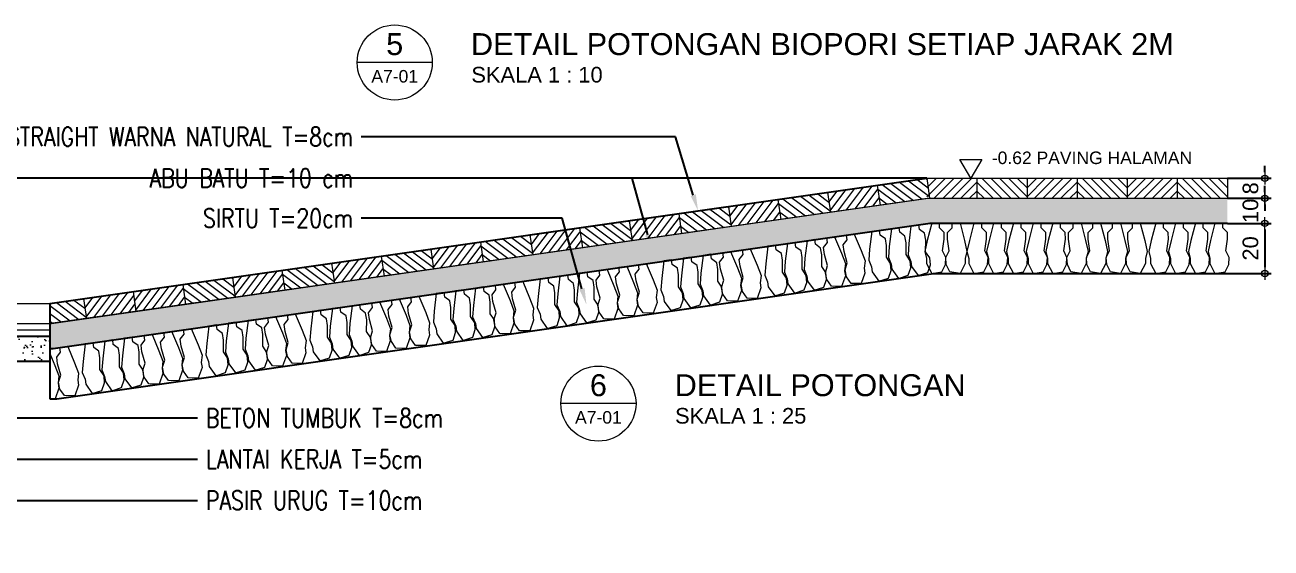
# Model space of a CAD drawing. Header units: millimetres. Extents: x -11 to 1625, y -267 to 195.
# Drawn here: x 879.38 to 899.27, y 140.95 to 149.3 of the extents above; entities that cross this region are included whole.
import ezdxf
from ezdxf import colors
from ezdxf.entities.mleader import LeaderData, LeaderLine
from ezdxf.enums import TextEntityAlignment as Align
from ezdxf.math import Vec2, Vec3

# ---------------------------------------------------------------- set-up
doc = ezdxf.new("R2010")
doc.units = ezdxf.units.MM
for name, color, linetype, lineweight in [('ars', 11, 'Continuous', 5), ('ARSIR WARNA', 43, 'Continuous', 0), ('dinding', 5, 'Continuous', 15), ('lan', 7, 'Continuous', 15), ('not', 7, 'Continuous', 20), ('TEXT KETERANGAN', 7, 'Continuous', 9), ('u', 6, 'Continuous', 20)]:
    doc.layers.add(name, color=color, linetype=linetype, lineweight=lineweight)
doc.styles.add('ATTR', font='romans.shx', dxfattribs={"width": 0.8, "height": 1.735066})
doc.styles.add('S', font='SIMPLEX', dxfattribs={"width": 1.1})
doc.styles.get("Standard").update_dxf_attribs({"font": 'ARIALUNI.TTF'})
doc.linetypes.add('BATTING', pattern='A,0.0001,-0.1,[134,ltypeshp.shx,S=0.1,R=0,X=-0.1,Y=0],-0.2,[134,ltypeshp.shx,S=0.1,R=180,X=0.1,Y=0],-0.1', length=0.4001)
doc.dimstyles.new('SK-25', dxfattribs={"dimtxt": 0.25, "dimasz": 0.1, "dimexe": 0.1, "dimexo": 0, "dimgap": 0.1, "dimtad": 1, "dimdec": 0, "dimlfac": 25, "dimzin": 12, "dimdsep": 46, "dimtxsty": 'Standard', "dimblk": 'BULAT', "dimcen": 0.1, "dimclrd": 256, "dimadec": 0, "dimazin": 3, "dimtfac": 1, "dimtdec": 0, "dimtofl": 0, "dimtmove": 0, "dimatfit": 3, "dimldrblk": 'BULAT', "dimfxl": 0, "dimtolj": 1, "dimtzin": 0, "dimarcsym": 0})

# ---------------------------------------------------------------- blocks, each defined once
blk = doc.blocks.new('Ndtpd')
blk.add_line((0.747, 0), (-0.747, 0))
blk.add_circle((0, 0), 0.747)
at = {"flags": 4}
for tag, height, p in [('NO', 0.5, (0, 0.148)), ('NOLBR', 0.3, (0, -0.398))]:
    blk.add_attdef(tag, text='', height=height, dxfattribs=at).set_placement(p, align=Align.CENTER)
for tag, p, height in [('NDTPD', (1.516, 0.148), 0.5), ('SKALA', (1.523, -0.398), 0.3)]:
    blk.add_attdef(tag, p, '', height=height, dxfattribs=at)
blk = doc.blocks.new('PEIL')
blk.add_lwpolyline([(-0.188, 0.325), (0.188, 0.325), (0, 0)], close=True)
at = {"style": 'S', "width": 1.1, "flags": 4}
blk.add_attdef('CAT', (0.265, 0.036), '', height=0.2, dxfattribs=at)
blk = doc.blocks.new('BULAT')
for p, q in [((-1, 0), (1, 0)), ((0, -1), (0, 1))]:
    blk.add_line(p, q)
blk.add_circle((0, 0), 0.5)
blk = doc.blocks.new('*D591')
at = {"layer": 'Defpoints', "color": 0}
for p in [(898.575, 146.134), (898.575, 145.334), (899.172, 145.334)]:
    blk.add_point(p, dxfattribs=at)
at = {"layer": 'u', "color": 0, "lineweight": -2}
for p, q in [((898.575, 146.134), (899.272, 146.134)), ((898.575, 145.334), (899.272, 145.334))]:
    blk.add_line(p, q, dxfattribs=at)
at = {"layer": 'u', "lineweight": -2}
blk.add_line((899.172, 146.034), (899.172, 145.434), dxfattribs=at)
at = {"layer": 'u', "lineweight": -2, "xscale": 0.1, "yscale": 0.1, "zscale": 0.1}
for p, rotation in [((899.172, 146.134), 90), ((899.172, 145.334), 270)]:
    blk.add_blockref('BULAT', p, dxfattribs=dict(at, rotation=rotation))
at = {"layer": 'u', "color": 0, "insert": (898.944, 145.734), "char_height": 0.25, "attachment_point": 5, "rotation": 90}
blk.add_mtext('\\A1;20', dxfattribs=at)
blk = doc.blocks.new('*D592')
at = {"layer": 'Defpoints', "color": 0}
for p in [(898.575, 146.534), (899.172, 146.534), (898.575, 146.134)]:
    blk.add_point(p, dxfattribs=at)
at = {"layer": 'u', "lineweight": -2}
for p, q in [((899.172, 146.634), (899.172, 146.734)), ((899.172, 146.034), (899.172, 145.934))]:
    blk.add_line(p, q, dxfattribs=at)
at = {"layer": 'u', "color": 0, "lineweight": -2}
for p, q in [((898.575, 146.534), (899.272, 146.534)), ((898.575, 146.134), (899.272, 146.134))]:
    blk.add_line(p, q, dxfattribs=at)
at = {"layer": 'u', "lineweight": -2, "xscale": 0.1, "yscale": 0.1, "zscale": 0.1}
for p, rotation in [((899.172, 146.534), 270), ((899.172, 146.134), 90)]:
    blk.add_blockref('BULAT', p, dxfattribs=dict(at, rotation=rotation))
at = {"layer": 'u', "color": 0, "insert": (898.944, 146.334), "char_height": 0.25, "attachment_point": 5, "rotation": 90}
blk.add_mtext('\\A1;10', dxfattribs=at)
blk = doc.blocks.new('*D593')
at = {"layer": 'Defpoints', "color": 0}
for p in [(898.575, 146.854), (898.575, 146.534), (899.172, 146.534)]:
    blk.add_point(p, dxfattribs=at)
at = {"layer": 'u', "lineweight": -2}
for p, q in [((899.172, 146.954), (899.172, 147.054)), ((899.172, 146.434), (899.172, 146.334))]:
    blk.add_line(p, q, dxfattribs=at)
at = {"layer": 'u', "color": 0, "lineweight": -2}
for p, q in [((898.575, 146.854), (899.272, 146.854)), ((898.575, 146.534), (899.272, 146.534))]:
    blk.add_line(p, q, dxfattribs=at)
at = {"layer": 'u', "lineweight": -2, "xscale": 0.1, "yscale": 0.1, "zscale": 0.1}
for p, rotation in [((899.172, 146.854), 270), ((899.172, 146.534), 90)]:
    blk.add_blockref('BULAT', p, dxfattribs=dict(at, rotation=rotation))
at = {"layer": 'u', "color": 0, "insert": (898.944, 146.694), "char_height": 0.25, "attachment_point": 5, "rotation": 90}
blk.add_mtext('\\A1;8', dxfattribs=at)
blk = doc.blocks.new('*D910')
at = {"layer": 'Defpoints', "color": 0}
for p in [(893.775, 146.854), (875.083, 144.854), (876.575, 144.854)]:
    blk.add_point(p, dxfattribs=at)
at = {"layer": 'u', "color": 0, "lineweight": -2}
for p, q in [((893.775, 146.854), (874.983, 146.854)), ((876.575, 144.854), (874.983, 144.854))]:
    blk.add_line(p, q, dxfattribs=at)
at = {"layer": 'u', "lineweight": -2}
blk.add_line((875.083, 146.754), (875.083, 144.954), dxfattribs=at)
at = {"layer": 'u', "lineweight": -2, "xscale": 0.1, "yscale": 0.1, "zscale": 0.1}
for p, rotation in [((875.083, 146.854), 90), ((875.083, 144.854), 270)]:
    blk.add_blockref('BULAT', p, dxfattribs=dict(at, rotation=rotation))
at = {"layer": 'u', "color": 0, "insert": (874.856, 145.854), "char_height": 0.25, "attachment_point": 5, "rotation": 90}
blk.add_mtext('\\A1;50', dxfattribs=at)

msp = doc.modelspace()

# ---------------------------------------------------------------- hatches: boundary and pattern name
at = {"layer": 'ars'}
h = msp.add_hatch(dxfattribs=at)
h.set_pattern_fill('_USER', color=256, scale=0.1, angle=53.13010235, style=0, pattern_type=0)
h.set_pattern_definition([(143.1301, (966.58988, 115.60615), (0.06, 0.08), [])])
h.paths.add_polyline_path([(892.9832503, 146.741356), (893.7752099, 146.8544931), (893.8204647, 146.5377093), (893.0285051, 146.4245722)])
h = msp.add_hatch(dxfattribs=at)
h.set_pattern_fill('_USER', color=256, scale=0.1, angle=45, style=0, pattern_type=0)
h.set_pattern_definition([(45, (826.11155, 105.62267), (-0.07071068, 0.07071068), [])])
h.paths.add_polyline_path([(894.5752099, 146.8544931), (893.7752099, 146.8544931), (893.7752099, 146.5344931), (894.5752099, 146.5344931)])
h = msp.add_hatch(dxfattribs=at)
h.set_pattern_fill('_USER', color=256, scale=0.1, angle=45, style=0, pattern_type=0)
h.set_pattern_definition([(135, (963.03887, 105.62267), (0.07071068, 0.07071068), [])])
h.paths.add_polyline_path([(894.5752099, 146.5344931), (894.5752099, 146.8544931), (895.37521, 146.8544931), (895.37521, 146.5344931)])
h = msp.add_hatch(dxfattribs=at)
h.set_pattern_fill('_USER', color=256, scale=0.1, angle=45, style=0, pattern_type=0)
h.set_pattern_definition([(45, (827.71155, 105.62267), (-0.07071068, 0.07071068), [])])
h.paths.add_polyline_path([(896.17521, 146.5344931), (896.17521, 146.8544931), (895.37521, 146.8544931), (895.37521, 146.5344931)])
h = msp.add_hatch(dxfattribs=at)
h.set_pattern_fill('_USER', color=256, scale=0.1, angle=45, style=0, pattern_type=0)
h.set_pattern_definition([(135, (964.63887, 105.62267), (0.07071068, 0.07071068), [])])
h.paths.add_polyline_path([(896.17521, 146.8544931), (896.97521, 146.8544931), (896.97521, 146.5344931), (896.17521, 146.5344931)])
h = msp.add_hatch(dxfattribs=at)
h.set_pattern_fill('_USER', color=256, scale=0.1, angle=45, style=0, pattern_type=0)
h.set_pattern_definition([(45, (829.31155, 105.62267), (-0.07071068, 0.07071068), [])])
h.paths.add_polyline_path([(897.77521, 146.8544931), (896.97521, 146.8544931), (896.97521, 146.5344931), (897.77521, 146.5344931)])
h = msp.add_hatch(dxfattribs=at)
h.set_pattern_fill('_USER', color=256, scale=0.1, angle=45, style=0, pattern_type=0)
h.set_pattern_definition([(135, (966.23887, 105.62267), (0.07071068, 0.07071068), [])])
h.paths.add_polyline_path([(897.77521, 146.5344931), (897.77521, 146.8544931), (898.57521, 146.8544931), (898.57521, 146.5344931)])
h = msp.add_hatch(dxfattribs=at)
h.set_pattern_fill('_USER', color=256, scale=0.1, angle=53.13010235, style=0, pattern_type=0)
h.set_pattern_definition([(53.1301, (831.03874, 96.24171), (-0.08, 0.06), [])])
h.paths.add_polyline_path([(893.0285051, 146.4245722), (892.9832503, 146.741356), (892.1912907, 146.6282189), (892.2365455, 146.3114351)])
h = msp.add_hatch(dxfattribs=at)
h.set_pattern_fill('AR-SAND', color=256, scale=0.004, style=0)
h.set_pattern_definition([(37.5, (-2354.71898, -341.69344), (-0.006400125, 0.195765295), [0, -0.154432, 0, -0.17272, 0, -0.1651]), (7.5, (-2354.71898, -341.69344), (0.179809313, 0.28673004), [0, -0.083312, 0, -0.139192, 0, -0.05334]), (327.5, (-2354.84394, -341.69344), (0.316396948, 0.000574874), [0, -0.0508, 0, -0.18288, 0, -0.23876]), (317.5, (-2354.84394, -341.69344), (0.30542258, 0.08917173), [0, -0.0254, 0, -0.119888, 0, -0.13716])])
h.paths.add_polyline_path([(893.8263787, 146.1344931), (898.57521, 146.1344931), (898.57521, 146.5344931), (893.7979517, 146.5344931), (887.4847878, 145.6326126), (879.8204647, 144.5377093), (879.7979516, 144.5344931), (879.7752099, 144.5344931), (879.7752099, 144.1344931), (879.8263787, 144.1344931)])
h = msp.add_hatch(dxfattribs=at)
h.set_pattern_fill('_USER', color=256, scale=0.1, angle=53.13010235, style=0, pattern_type=0)
h.set_pattern_definition([(53.1301, (829.45482, 96.01543), (-0.08, 0.06), [])])
h.paths.add_polyline_path([(891.3993311, 146.5150818), (890.6073715, 146.4019448), (890.6526263, 146.0851609), (891.4445859, 146.198298)])
h = msp.add_hatch(dxfattribs=at)
h.set_pattern_fill('_USER', color=256, scale=0.1, angle=53.13010235, style=0, pattern_type=0)
h.set_pattern_definition([(143.1301, (965.00596, 115.37988), (0.06, 0.08), [])])
h.paths.add_polyline_path([(891.4445859, 146.198298), (891.3993311, 146.5150818), (892.1912907, 146.6282189), (892.2365455, 146.3114351)])
h = msp.add_hatch(dxfattribs=at)
h.set_pattern_fill('_USER', color=256, scale=0.1, angle=53.13010235, style=0, pattern_type=0)
h.set_pattern_definition([(53.1301, (827.8709, 95.78916), (-0.08, 0.06), [])])
h.paths.add_polyline_path([(889.8606667, 145.9720238), (889.8154118, 146.2888077), (889.0234522, 146.1756706), (889.0687071, 145.8588867)])
h = msp.add_hatch(dxfattribs=at)
h.set_pattern_fill('_USER', color=256, scale=0.1, angle=53.13010235, style=0, pattern_type=0)
h.set_pattern_definition([(143.1301, (963.42204, 115.15361), (0.06, 0.08), [])])
h.paths.add_polyline_path([(889.8154118, 146.2888077), (890.6073715, 146.4019448), (890.6526263, 146.0851609), (889.8606667, 145.9720238)])
h = msp.add_hatch(dxfattribs=at)
h.set_pattern_fill('_USER', color=256, scale=0.1, angle=53.13010235, style=0, pattern_type=0)
h.set_pattern_definition([(53.1301, (826.28698, 95.56288), (-0.08, 0.06), [])])
h.paths.add_polyline_path([(888.2314926, 146.0625335), (887.439533, 145.9493964), (887.4847878, 145.6326126), (888.2767475, 145.7457497)])
h = msp.add_hatch(dxfattribs=at)
h.set_pattern_fill('_USER', color=256, scale=0.1, angle=53.13010235, style=0, pattern_type=0)
h.set_pattern_definition([(143.1301, (961.83812, 114.92733), (0.06, 0.08), [])])
h.paths.add_polyline_path([(888.2767475, 145.7457497), (888.2314926, 146.0625335), (889.0234522, 146.1756706), (889.0687071, 145.8588867)])
h = msp.add_hatch(dxfattribs=at)
h.set_pattern_fill('_USER', color=256, scale=0.1, angle=53.13010235, style=0, pattern_type=0)
h.set_pattern_definition([(143.1301, (960.2542, 114.70106), (0.06, 0.08), [])])
h.paths.add_polyline_path([(886.6475734, 145.8362593), (887.439533, 145.9493964), (887.4847878, 145.6326126), (886.6928282, 145.5194755)])
h = msp.add_hatch(dxfattribs=at)
h.set_pattern_fill('_USER', color=256, scale=0.1, angle=53.13010235, style=0, pattern_type=0)
h.set_pattern_definition([(143.1301, (958.67028, 114.47478), (0.06, 0.08), [])])
h.paths.add_polyline_path([(885.108909, 145.2932013), (885.0636542, 145.6099851), (885.8556138, 145.7231222), (885.9008686, 145.4063384)])
h = msp.add_hatch(dxfattribs=at)
h.set_pattern_fill('_USER', color=256, scale=0.1, angle=53.13010235, style=0, pattern_type=0)
h.set_pattern_definition([(53.1301, (824.70306, 95.33661), (-0.08, 0.06), [])])
h.paths.add_polyline_path([(886.6928282, 145.5194755), (886.6475734, 145.8362593), (885.8556138, 145.7231222), (885.9008686, 145.4063384)])
h = msp.add_hatch(dxfattribs=at)
h.set_pattern_fill('_USER', color=256, scale=0.1, angle=53.13010235, style=0, pattern_type=0)
h.set_pattern_definition([(143.1301, (957.08637, 114.24851), (0.06, 0.08), [])])
h.paths.add_polyline_path([(883.4797349, 145.383711), (884.2716946, 145.4968481), (884.3169494, 145.1800642), (883.5249898, 145.0669271)])
h = msp.add_hatch(dxfattribs=at)
h.set_pattern_fill('_USER', color=256, scale=0.1, angle=53.13010235, style=0, pattern_type=0)
h.set_pattern_definition([(53.1301, (823.11914, 95.11034), (-0.08, 0.06), [])])
h.paths.add_polyline_path([(885.0636542, 145.6099851), (884.2716946, 145.4968481), (884.3169494, 145.1800642), (885.108909, 145.2932013)])
h = msp.add_hatch(dxfattribs=at)
h.set_pattern_fill('_USER', color=256, scale=0.1, angle=53.13010235, style=0, pattern_type=0)
h.set_pattern_definition([(143.1301, (955.50245, 114.02224), (0.06, 0.08), [])])
h.paths.add_polyline_path([(881.9410705, 144.840653), (881.8958157, 145.1574368), (882.6877753, 145.2705739), (882.7330302, 144.95379)])
h = msp.add_hatch(dxfattribs=at)
h.set_pattern_fill('_USER', color=256, scale=0.1, angle=53.13010235, style=0, pattern_type=0)
h.set_pattern_definition([(53.1301, (821.53523, 94.88406), (-0.08, 0.06), [])])
h.paths.add_polyline_path([(883.5249898, 145.0669271), (883.4797349, 145.383711), (882.6877753, 145.2705739), (882.7330302, 144.95379)])
h = msp.add_hatch(dxfattribs=at)
h.set_pattern_fill('_USER', color=256, scale=0.1, angle=53.13010235, style=0, pattern_type=0)
h.set_pattern_definition([(53.1301, (819.15935, 94.54465), (-0.08, 0.06), [])])
h.paths.add_polyline_path([(881.1491109, 144.7275159), (881.1038561, 145.0442997), (880.3118965, 144.9311626), (880.3571513, 144.6143788)])
h = msp.add_hatch(dxfattribs=at)
h.set_pattern_fill('_USER', color=256, scale=0.1, angle=53.13010235, style=0, pattern_type=0)
h.set_pattern_definition([(53.1301, (819.95131, 94.65779), (-0.08, 0.06), [])])
h.paths.add_polyline_path([(881.8958157, 145.1574368), (881.1038561, 145.0442997), (881.1491109, 144.7275159), (881.9410705, 144.840653)])
h = msp.add_hatch(dxfattribs=at)
h.set_pattern_fill('_USER', color=256, scale=0.1, angle=53.13010235, style=0, pattern_type=0)
h.set_pattern_definition([(143.1301, (953.12657, 113.68282), (0.06, 0.08), [])])
h.paths.add_polyline_path([(879.7752099, 144.8544931), (879.7752099, 144.5377093), (880.3571513, 144.6143788), (880.3118965, 144.9311626)])
h = msp.add_hatch(dxfattribs=at)
h.set_pattern_fill('AR-SAND', color=256, scale=0.004, style=0)
h.set_pattern_definition([(37.5, (877.77521, 143.9345), (-0.0064, 0.195765), [0, -0.154432, 0, -0.17272, 0, -0.1651]), (7.5, (877.7752, 143.9345), (0.17981, 0.28673), [0, -0.083312, 0, -0.139192, 0, -0.05334]), (327.5, (877.65024, 143.9345), (0.316397, 0.000575), [0, -0.0508, 0, -0.18288, 0, -0.23876]), (317.5, (877.65024, 143.9345), (0.305423, 0.089172), [0, -0.0254, 0, -0.119888, 0, -0.13716])])
h.paths.add_polyline_path([(879.7752099, 143.9344931), (879.7752099, 144.3344931), (876.5752099, 144.3344931), (876.5752099, 143.9344931)])

# ---------------------------------------------------------------- linework, layer by layer
for points in [[(879.7752099, 144.8544931), (893.7752099, 146.8544931)], [(879.7752099, 144.1344931), (879.8263787, 144.1344931), (893.8263787, 146.1344931), (898.57521, 146.1344931)], [(879.7752099, 143.3344932), (879.883233, 143.3344932), (893.883233, 145.3344932), (898.57521, 145.3344932)], [(879.7752099, 144.8544931), (879.7752099, 143.3344932)], [(876.5752099, 144.3344931), (879.7752099, 144.3344931)], [(876.5752099, 143.9344931), (879.7752099, 143.9344931)]]:
    msp.add_lwpolyline(points)
at = {"layer": 'ars', "linetype": 'BATTING', "ltscale": 0.225}
msp.add_lwpolyline([(876.5752099, 144.4344931), (879.7752099, 144.4344931)], dxfattribs=at)
at = {"layer": 'ARSIR WARNA'}
for points in [[(893.2094997, 146.0470398), (893.1761964, 145.766091), (893.1622597, 145.5882882), (893.205905, 145.4818551), (893.2172225, 145.4017718), (893.321445, 145.2549108), (893.4767212, 145.3045193), (893.5183892, 145.4263713), (893.5093868, 145.5377002), (893.4433447, 145.6359272), (893.4438131, 145.8236529), (893.4270297, 145.9305211), (893.3444329, 145.9911159), (893.3340422, 146.0646404), (893.2094997, 146.0470396)], [(893.5228823, 146.0913277), (893.489579, 145.8103789), (893.4756423, 145.6325761), (893.5192876, 145.526143), (893.5306051, 145.4460597), (893.6348276, 145.2991987), (893.7901038, 145.3488072), (893.8317718, 145.4706592), (893.8227694, 145.5819881), (893.7567273, 145.6802151), (893.7571957, 145.8679408), (893.7404123, 145.974809), (893.6578155, 146.0354038), (893.6474248, 146.1089283), (893.5228823, 146.0913275)], [(893.8541107, 146.1344931), (893.7818215, 145.8609688), (893.7431417, 145.6868655), (893.7714642, 145.5753722), (893.7714642, 145.4944932), (893.8541107, 145.3344931), (894.014801, 145.3618855), (894.07311, 145.4767079), (894.0797746, 145.5882012), (894.0281274, 145.6947031), (894.0548599, 145.8805162), (894.0531959, 145.9886816), (893.9798908, 146.0602381), (893.9798908, 146.1344931), (893.8541107, 146.134493)], [(894.3054384, 146.1344931), (894.3777276, 145.8609688), (894.4164075, 145.6868655), (894.388085, 145.5753722), (894.388085, 145.4944932), (894.3054385, 145.3344931), (894.1447482, 145.3618855), (894.0864392, 145.4767079), (894.0797746, 145.5882012), (894.1314218, 145.6947031), (894.1046892, 145.8805162), (894.1063533, 145.9886816), (894.1796583, 146.0602381), (894.1796583, 146.1344931), (894.3054385, 146.134493)], [(894.5273765, 146.1344931), (894.4550873, 145.8609688), (894.4164075, 145.6868655), (894.4447299, 145.5753722), (894.4447299, 145.4944932), (894.5273765, 145.3344931), (894.6880668, 145.3618855), (894.7463757, 145.4767079), (894.7530403, 145.5882012), (894.7013931, 145.6947031), (894.7281257, 145.8805162), (894.7264617, 145.9886816), (894.6531566, 146.0602381), (894.6531566, 146.1344931), (894.5273765, 146.134493)], [(894.8416734, 146.1344931), (894.7693842, 145.8609688), (894.7307043, 145.6868655), (894.7590268, 145.5753722), (894.7590268, 145.4944932), (894.8416733, 145.3344931), (895.0023636, 145.3618855), (895.0606726, 145.4767079), (895.0673372, 145.5882012), (895.01569, 145.6947031), (895.0424226, 145.8805162), (895.0407585, 145.9886816), (894.9674535, 146.0602381), (894.9674535, 146.1344931), (894.8416733, 146.134493)], [(895.1581699, 146.1344931), (895.0858807, 145.8609688), (895.0472009, 145.6868655), (895.0755234, 145.5753722), (895.0755234, 145.4944932), (895.1581699, 145.3344931), (895.3188602, 145.3618855), (895.3771692, 145.4767079), (895.3838338, 145.5882012), (895.3321866, 145.6947031), (895.3589191, 145.8805162), (895.3572551, 145.9886816), (895.28395, 146.0602381), (895.28395, 146.1344931), (895.1581699, 146.134493)], [(895.4746665, 146.1344931), (895.4023773, 145.8609688), (895.3636975, 145.6868655), (895.39202, 145.5753722), (895.39202, 145.4944932), (895.4746665, 145.3344931), (895.6353568, 145.3618855), (895.6936657, 145.4767079), (895.7003304, 145.5882012), (895.6486831, 145.6947031), (895.6754157, 145.8805162), (895.6737517, 145.9886816), (895.6004466, 146.0602381), (895.6004466, 146.1344931), (895.4746665, 146.134493)], [(895.7867466, 146.1344931), (895.7144574, 145.8609688), (895.6757776, 145.6868655), (895.7041, 145.5753722), (895.7041, 145.4944932), (895.7867466, 145.3344931), (895.9474368, 145.3618855), (896.0057458, 145.4767079), (896.0124104, 145.5882012), (895.9607632, 145.6947031), (895.9874958, 145.8805162), (895.9858318, 145.9886816), (895.9125267, 146.0602381), (895.9125267, 146.1344931), (895.7867466, 146.134493)], [(896.2380743, 146.1344931), (896.3103635, 145.8609688), (896.3490433, 145.6868655), (896.3207208, 145.5753722), (896.3207208, 145.4944932), (896.2380743, 145.3344931), (896.077384, 145.3618855), (896.0190751, 145.4767079), (896.0124104, 145.5882012), (896.0640576, 145.6947031), (896.0373251, 145.8805162), (896.0389891, 145.9886816), (896.1122942, 146.0602381), (896.1122942, 146.1344931), (896.2380743, 146.134493)], [(896.5501544, 146.1344931), (896.6224436, 145.8609688), (896.6611234, 145.6868655), (896.6328009, 145.5753722), (896.6328009, 145.4944932), (896.5501544, 145.3344931), (896.3894641, 145.3618855), (896.3311551, 145.4767079), (896.3244905, 145.5882012), (896.3761377, 145.6947031), (896.3494052, 145.8805162), (896.3510692, 145.9886816), (896.4243743, 146.0602381), (896.4243743, 146.1344931), (896.5501544, 146.134493)], [(896.8666509, 146.1344931), (896.9389401, 145.8609688), (896.97762, 145.6868655), (896.9492975, 145.5753722), (896.9492975, 145.4944932), (896.866651, 145.3344931), (896.7059607, 145.3618855), (896.6476517, 145.4767079), (896.6409871, 145.5882012), (896.6926343, 145.6947031), (896.6659018, 145.8805162), (896.6675658, 145.9886816), (896.7408708, 146.0602381), (896.7408708, 146.1344931), (896.866651, 146.134493)], [(897.1831475, 146.1344931), (897.2554367, 145.8609688), (897.2941165, 145.6868655), (897.2657941, 145.5753722), (897.2657941, 145.4944932), (897.1831475, 145.3344931), (897.0224572, 145.3618855), (896.9641483, 145.4767079), (896.9574837, 145.5882012), (897.0091309, 145.6947031), (896.9823983, 145.8805162), (896.9840623, 145.9886816), (897.0573674, 146.0602381), (897.0573674, 146.1344931), (897.1831475, 146.134493)], [(897.4310516, 146.1344931), (897.3587624, 145.8609688), (897.3200826, 145.6868655), (897.3484051, 145.5753722), (897.3484051, 145.4944932), (897.4310516, 145.3344931), (897.5917419, 145.3618855), (897.6500509, 145.4767079), (897.6567155, 145.5882012), (897.6050683, 145.6947031), (897.6318008, 145.8805162), (897.6301368, 145.9886816), (897.5568317, 146.0602381), (897.5568317, 146.1344931), (897.4310516, 146.134493)], [(897.7475482, 146.1344931), (897.675259, 145.8609688), (897.6365792, 145.6868655), (897.6649017, 145.5753722), (897.6649017, 145.4944932), (897.7475482, 145.3344931), (897.9082385, 145.3618855), (897.9665474, 145.4767079), (897.9732121, 145.5882012), (897.9215648, 145.6947031), (897.9482974, 145.8805162), (897.9466334, 145.9886816), (897.8733283, 146.0602381), (897.8733283, 146.1344931), (897.7475482, 146.134493)], [(898.0640448, 146.1344931), (897.9917556, 145.8609688), (897.9530757, 145.6868655), (897.9813982, 145.5753722), (897.9813982, 145.4944932), (898.0640447, 145.3344931), (898.224735, 145.3618855), (898.283044, 145.4767079), (898.2897086, 145.5882012), (898.2380614, 145.6947031), (898.264794, 145.8805162), (898.2631299, 145.9886816), (898.1898249, 146.0602381), (898.1898249, 146.1344931), (898.0640447, 146.134493)], [(898.3761249, 146.1344931), (898.3038357, 145.8609688), (898.2651558, 145.6868655), (898.2934783, 145.5753722), (898.2934783, 145.4944932), (898.3761248, 145.3344931), (898.5368151, 145.3618855), (898.5951241, 145.4767079), (898.6017887, 145.5882012), (898.5501415, 145.6947031), (898.576874, 145.8805162), (898.57521, 145.9886816), (898.501905, 146.0602381), (898.501905, 146.1344931), (898.3761248, 146.134493)], [(891.8629337, 145.8567402), (891.8296305, 145.5757915), (891.8156938, 145.3979887), (891.859339, 145.2915556), (891.8706566, 145.2114723), (891.974879, 145.0646113), (892.1301552, 145.1142198), (892.1718232, 145.2360718), (892.1628208, 145.3474007), (892.0967788, 145.4456277), (892.0972472, 145.6333533), (892.0804638, 145.7402216), (891.9978669, 145.8008164), (891.9874763, 145.8743409), (891.8629337, 145.8567401)], [(892.3032218, 145.9189627), (892.4130745, 145.6582451), (892.4757363, 145.4912673), (892.463294, 145.3769077), (892.4746115, 145.2968245), (892.4151672, 145.1268337), (892.2522248, 145.1314709), (892.1784223, 145.2370044), (892.1562218, 145.3464681), (892.1924579, 145.4591493), (892.1399872, 145.6393935), (892.1264991, 145.7467274), (892.1890699, 145.8278376), (892.1786793, 145.9013621), (892.3032219, 145.9189626)], [(892.6166044, 145.9632506), (892.7264571, 145.7025329), (892.7891189, 145.5355552), (892.7766766, 145.4211956), (892.7879941, 145.3411124), (892.7285498, 145.1711216), (892.5656075, 145.1757588), (892.4918049, 145.2812923), (892.4696044, 145.390756), (892.5058405, 145.5034372), (892.4533698, 145.6836813), (892.4398817, 145.7910153), (892.5024525, 145.8721255), (892.4920619, 145.9456499), (892.6166045, 145.9632504)], [(892.8961171, 146.0027519), (892.8628138, 145.7218032), (892.8488771, 145.5440003), (892.8925224, 145.4375672), (892.9038399, 145.3574839), (893.0080624, 145.2106229), (893.1633386, 145.2602315), (893.2050066, 145.3820834), (893.1960042, 145.4934124), (893.1299621, 145.5916393), (893.1304305, 145.779365), (893.1136471, 145.8862333), (893.0310503, 145.946828), (893.0206596, 146.0203525), (892.896117, 146.0027517)], [(890.6432733, 145.6843753), (890.7531259, 145.4236576), (890.8157878, 145.2566799), (890.8033454, 145.1423203), (890.8146629, 145.0622371), (890.7552186, 144.8922463), (890.5922763, 144.8968835), (890.5184737, 145.002417), (890.4962732, 145.1118807), (890.5325093, 145.2245619), (890.4800386, 145.404806), (890.4665505, 145.51214), (890.5291213, 145.5932502), (890.5187307, 145.6667746), (890.6432733, 145.6843751)], [(890.9566559, 145.7286632), (891.0665086, 145.4679455), (891.1291704, 145.3009678), (891.116728, 145.1866082), (891.1280455, 145.1065249), (891.0686012, 144.9365342), (890.9056589, 144.9411714), (890.8318563, 145.0467048), (890.8096558, 145.1561686), (890.8458919, 145.2688497), (890.7934213, 145.4490939), (890.7799331, 145.5564279), (890.842504, 145.6375381), (890.8321133, 145.7110625), (890.9566559, 145.728663)], [(891.2361685, 145.7681645), (891.2028653, 145.4872157), (891.1889285, 145.3094129), (891.2325738, 145.2029798), (891.2438913, 145.1228965), (891.3481138, 144.9760355), (891.50339, 145.025644), (891.545058, 145.147496), (891.5360556, 145.2588249), (891.4700136, 145.3570519), (891.470482, 145.5447776), (891.4536986, 145.6516458), (891.3711017, 145.7122406), (891.3607111, 145.7857651), (891.2361685, 145.7681643)], [(891.5495511, 145.8124523), (891.5162479, 145.5315036), (891.5023112, 145.3537008), (891.5459564, 145.2472677), (891.557274, 145.1671844), (891.6614964, 145.0203234), (891.8167726, 145.0699319), (891.8584406, 145.1917839), (891.8494382, 145.3031128), (891.7833962, 145.4013398), (891.7838646, 145.5890655), (891.7670812, 145.6959337), (891.6844843, 145.7565285), (891.6740937, 145.830053), (891.5495511, 145.8124522)], [(888.9833247, 145.4497878), (889.0931774, 145.1890702), (889.1558392, 145.0220925), (889.1433968, 144.9077329), (889.1547144, 144.8276496), (889.0952701, 144.6576589), (888.9323277, 144.6622961), (888.8585252, 144.7678295), (888.8363247, 144.8772933), (888.8725607, 144.9899744), (888.8200901, 145.1702186), (888.806602, 145.2775526), (888.8691728, 145.3586628), (888.8587822, 145.4321872), (888.9833248, 145.4497877)], [(889.2967073, 145.4940757), (889.40656, 145.2333581), (889.4692218, 145.0663804), (889.4567795, 144.9520208), (889.468097, 144.8719375), (889.4086527, 144.7019468), (889.2457103, 144.706584), (889.1719078, 144.8121174), (889.1497073, 144.9215812), (889.1859434, 145.0342623), (889.1334727, 145.2145065), (889.1199846, 145.3218405), (889.1825554, 145.4029507), (889.1721648, 145.4764751), (889.2967074, 145.4940756)], [(889.57622, 145.533577), (889.5429167, 145.2526283), (889.52898, 145.0748255), (889.5726253, 144.9683924), (889.5839428, 144.8883091), (889.6881652, 144.7414481), (889.8434415, 144.7910566), (889.8851095, 144.9129086), (889.8761071, 145.0242375), (889.810065, 145.1224645), (889.8105334, 145.3101902), (889.79375, 145.4170584), (889.7111531, 145.4776532), (889.7007625, 145.5511777), (889.5762199, 145.5335769)], [(889.8896026, 145.5778649), (889.8562993, 145.2969162), (889.8423626, 145.1191134), (889.8860079, 145.0126803), (889.8973254, 144.932597), (890.0015479, 144.785736), (890.1568241, 144.8353445), (890.1984921, 144.9571965), (890.1894897, 145.0685254), (890.1234476, 145.1667524), (890.123916, 145.354478), (890.1071326, 145.4613463), (890.0245358, 145.5219411), (890.0141451, 145.5954656), (889.8896025, 145.5778648)], [(890.2029852, 145.6221528), (890.1696819, 145.3412041), (890.1557452, 145.1634013), (890.1993905, 145.0569681), (890.210708, 144.9768849), (890.3149305, 144.8300239), (890.4702067, 144.8796324), (890.5118747, 145.0014844), (890.5028723, 145.1128133), (890.4368302, 145.2110403), (890.4372986, 145.3987659), (890.4205152, 145.5056342), (890.3379184, 145.566229), (890.3275277, 145.6397534), (890.2029852, 145.6221527)], [(887.6039071, 145.2474964), (887.5706038, 144.9665477), (887.5566671, 144.7887449), (887.6003124, 144.6823118), (887.6116299, 144.6022285), (887.7158524, 144.4553675), (887.8711286, 144.504976), (887.9127966, 144.626828), (887.9037942, 144.7381569), (887.8377521, 144.8363839), (887.8382205, 145.0241095), (887.8214371, 145.1309778), (887.7388403, 145.1915726), (887.7284496, 145.2650971), (887.603907, 145.2474963)], [(887.9172897, 145.2917843), (887.8839864, 145.0108356), (887.8700497, 144.8330328), (887.913695, 144.7265996), (887.9250125, 144.6465164), (888.029235, 144.4996554), (888.1845112, 144.5492639), (888.2261792, 144.6711159), (888.2171768, 144.7824448), (888.1511347, 144.8806718), (888.1516031, 145.0683974), (888.1348197, 145.1752657), (888.0522229, 145.2358605), (888.0418322, 145.3093849), (887.9172897, 145.2917842)], [(888.2306723, 145.3360722), (888.197369, 145.0551235), (888.1834323, 144.8773207), (888.2270776, 144.7708875), (888.2383951, 144.6908043), (888.3426176, 144.5439433), (888.4978938, 144.5935518), (888.5395618, 144.7154038), (888.5305594, 144.8267327), (888.4645173, 144.9249597), (888.4649857, 145.1126853), (888.4482023, 145.2195536), (888.3656055, 145.2801484), (888.3552148, 145.3536728), (888.2306723, 145.3360721)], [(888.6709604, 145.3982947), (888.780813, 145.137577), (888.8434749, 144.9705993), (888.8310325, 144.8562397), (888.84235, 144.7761564), (888.7829057, 144.6061657), (888.6199634, 144.6108029), (888.5461608, 144.7163363), (888.5239603, 144.8258001), (888.5601964, 144.9384812), (888.5077257, 145.1187254), (888.4942376, 145.2260594), (888.5568084, 145.3071696), (888.5464178, 145.380694), (888.6709604, 145.3982945)], [(886.2573411, 145.0571969), (886.2240379, 144.7762482), (886.2101012, 144.5984454), (886.2537464, 144.4920122), (886.2650639, 144.411929), (886.3692864, 144.265068), (886.5245626, 144.3146765), (886.5662306, 144.4365285), (886.5572282, 144.5478574), (886.4911862, 144.6460844), (886.4916546, 144.83381), (886.4748712, 144.9406783), (886.3922743, 145.0012731), (886.3818837, 145.0747975), (886.2573411, 145.0571968)], [(886.5707237, 145.1014848), (886.5374205, 144.8205361), (886.5234838, 144.6427333), (886.567129, 144.5363001), (886.5784466, 144.4562168), (886.682669, 144.3093558), (886.8379452, 144.3589644), (886.8796132, 144.4808163), (886.8706108, 144.5921453), (886.8045688, 144.6903723), (886.8050372, 144.8780979), (886.7882538, 144.9849662), (886.7056569, 145.045561), (886.6952663, 145.1190854), (886.5707237, 145.1014847)], [(887.0110118, 145.1637072), (887.1208645, 144.9029896), (887.1835263, 144.7360119), (887.171084, 144.6216523), (887.1824015, 144.541569), (887.1229572, 144.3715783), (886.9600148, 144.3762155), (886.8862123, 144.4817489), (886.8640118, 144.5912127), (886.9002479, 144.7038938), (886.8477772, 144.884138), (886.8342891, 144.991472), (886.8968599, 145.0725822), (886.8864693, 145.1461066), (887.0110119, 145.1637071)], [(887.3243944, 145.2079951), (887.4342471, 144.9472775), (887.4969089, 144.7802997), (887.4844666, 144.6659402), (887.4957841, 144.5858569), (887.4363398, 144.4158662), (887.2733975, 144.4205034), (887.1995949, 144.5260368), (887.1773944, 144.6355006), (887.2136305, 144.7481817), (887.1611598, 144.9284259), (887.1476717, 145.0357599), (887.2102425, 145.11687), (887.1998519, 145.1903945), (887.3243945, 145.207995)], [(885.0384532, 144.8793651), (885.1483059, 144.6186474), (885.2109678, 144.4516697), (885.1985254, 144.3373101), (885.2098429, 144.2572269), (885.1503986, 144.0872361), (884.9874563, 144.0918733), (884.9136537, 144.1974068), (884.8914532, 144.3068705), (884.9276893, 144.4195517), (884.8752186, 144.5997958), (884.8617305, 144.7071298), (884.9243013, 144.78824), (884.9139107, 144.8617644), (885.0384533, 144.8793649)], [(885.3510633, 144.9291198), (885.4609159, 144.6684022), (885.5235778, 144.5014244), (885.5111354, 144.3870649), (885.5224529, 144.3069816), (885.4630086, 144.1369909), (885.3000663, 144.1416281), (885.2262637, 144.2471615), (885.2040632, 144.3566253), (885.2402993, 144.4693064), (885.1878286, 144.6495506), (885.1743405, 144.7568846), (885.2369113, 144.8379947), (885.2265207, 144.9115192), (885.3510633, 144.9291197)], [(885.6644459, 144.9734077), (885.7742985, 144.7126901), (885.8369604, 144.5457123), (885.824518, 144.4313528), (885.8358355, 144.3512695), (885.7763912, 144.1812788), (885.6134489, 144.185916), (885.5396463, 144.2914494), (885.5174458, 144.4009132), (885.5536819, 144.5135943), (885.5012112, 144.6938385), (885.4877231, 144.8011725), (885.5502939, 144.8822826), (885.5399033, 144.9558071), (885.6644459, 144.9734076)], [(885.9439585, 145.012909), (885.9106553, 144.7319603), (885.8967185, 144.5541575), (885.9403638, 144.4477243), (885.9516813, 144.3676411), (886.0559038, 144.2207801), (886.21118, 144.2703886), (886.252848, 144.3922406), (886.2438456, 144.5035695), (886.1778036, 144.6017965), (886.178272, 144.7895221), (886.1614886, 144.8963904), (886.0788917, 144.9569852), (886.0685011, 145.0305096), (885.9439585, 145.0129089)], [(883.6918873, 144.6890655), (883.80174, 144.4283479), (883.8644018, 144.2613702), (883.8519594, 144.1470106), (883.863277, 144.0669273), (883.8038327, 143.8969366), (883.6408903, 143.9015738), (883.5670877, 144.0071072), (883.5448873, 144.116571), (883.5811233, 144.2292521), (883.5286527, 144.4094963), (883.5151646, 144.5168303), (883.5777354, 144.5979405), (883.5673447, 144.6714649), (883.6918874, 144.6890654)], [(883.9713999, 144.7285668), (883.9380967, 144.4476181), (883.92416, 144.2698153), (883.9678052, 144.1633822), (883.9791228, 144.0832989), (884.0833452, 143.9364379), (884.2386214, 143.9860464), (884.2802894, 144.1078984), (884.271287, 144.2192273), (884.205245, 144.3174543), (884.2057134, 144.50518), (884.18893, 144.6120482), (884.1063331, 144.672643), (884.0959425, 144.7461675), (883.9713999, 144.7285667)], [(884.2847825, 144.7728547), (884.2514793, 144.491906), (884.2375426, 144.3141032), (884.2811878, 144.2076701), (884.2925054, 144.1275868), (884.3967278, 143.9807258), (884.5520041, 144.0303343), (884.593672, 144.1521863), (884.5846696, 144.2635152), (884.5186276, 144.3617422), (884.519096, 144.5494678), (884.5023126, 144.6563361), (884.4197157, 144.7169309), (884.4093251, 144.7904554), (884.2847825, 144.7728546)], [(884.5981651, 144.8171426), (884.5648619, 144.5361939), (884.5509252, 144.3583911), (884.5945704, 144.2519579), (884.605888, 144.1718747), (884.7101104, 144.0250137), (884.8653867, 144.0746222), (884.9070547, 144.1964742), (884.8980523, 144.3078031), (884.8320102, 144.4060301), (884.8324786, 144.5937557), (884.8156952, 144.700624), (884.7330983, 144.7612188), (884.7227077, 144.8347432), (884.5981651, 144.8171425)], [(882.0319387, 144.4544781), (882.1417914, 144.1937605), (882.2044533, 144.0267827), (882.1920109, 143.9124232), (882.2033284, 143.8323399), (882.1438841, 143.6623492), (881.9809418, 143.6669864), (881.9071392, 143.7725198), (881.8849387, 143.8819836), (881.9211748, 143.9946647), (881.8687041, 144.1749089), (881.855216, 144.2822429), (881.9177868, 144.363353), (881.9073962, 144.4368775), (882.0319388, 144.454478)], [(882.3114514, 144.4939794), (882.2781481, 144.2130307), (882.2642114, 144.0352279), (882.3078567, 143.9287948), (882.3191742, 143.8487115), (882.4233967, 143.7018505), (882.5786729, 143.751459), (882.6203409, 143.873311), (882.6113385, 143.9846399), (882.5452964, 144.0828669), (882.5457648, 144.2705925), (882.5289814, 144.3774608), (882.4463846, 144.4380556), (882.4359939, 144.51158), (882.3114514, 144.4939793)], [(882.624834, 144.5382673), (882.5915307, 144.2573186), (882.577594, 144.0795158), (882.6212393, 143.9730826), (882.6325568, 143.8929994), (882.7367793, 143.7461384), (882.8920555, 143.7957469), (882.9337235, 143.9175989), (882.9247211, 144.0289278), (882.858679, 144.1271548), (882.8591474, 144.3148804), (882.842364, 144.4217487), (882.7597672, 144.4823435), (882.7493765, 144.5558679), (882.624834, 144.5382672)], [(882.9382166, 144.5825552), (882.9049134, 144.3016065), (882.8909766, 144.1238037), (882.9346219, 144.0173705), (882.9459394, 143.9372873), (883.0501619, 143.7904263), (883.2054381, 143.8400348), (883.2471061, 143.9618868), (883.2381037, 144.0732157), (883.1720616, 144.1714427), (883.17253, 144.3591683), (883.1557466, 144.4660366), (883.0731498, 144.5266314), (883.0627592, 144.6001558), (882.9382166, 144.5825551)], [(883.3785047, 144.6447776), (883.4883574, 144.38406), (883.5510192, 144.2170823), (883.5385768, 144.1027227), (883.5498944, 144.0226394), (883.4904501, 143.8526487), (883.3275077, 143.8572859), (883.2537051, 143.9628193), (883.2315047, 144.0722831), (883.2677407, 144.1849642), (883.2152701, 144.3652084), (883.201782, 144.4725424), (883.2643528, 144.5536526), (883.2539621, 144.627177), (883.3785047, 144.6447775)], [(880.6522754, 144.2539251), (880.6189722, 143.9729764), (880.6050354, 143.7951736), (880.6486807, 143.6887405), (880.6599982, 143.6086572), (880.7642207, 143.4617962), (880.9194969, 143.5114047), (880.9611649, 143.6332567), (880.9521625, 143.7445856), (880.8861205, 143.8428126), (880.8865889, 144.0305383), (880.8698055, 144.1374065), (880.7872086, 144.1980013), (880.776818, 144.2715258), (880.6522754, 144.253925)], [(880.965658, 144.298213), (880.9323548, 144.0172643), (880.9184181, 143.8394615), (880.9620633, 143.7330284), (880.9733809, 143.6529451), (881.0776033, 143.5060841), (881.2328795, 143.5556926), (881.2745475, 143.6775446), (881.2655451, 143.7888735), (881.1995031, 143.8871005), (881.1999715, 144.0748261), (881.1831881, 144.1816944), (881.1005912, 144.2422892), (881.0902006, 144.3158136), (880.965658, 144.2982129)], [(881.4059461, 144.3604355), (881.5157988, 144.0997179), (881.5784606, 143.9327401), (881.5660182, 143.8183805), (881.5773358, 143.7382973), (881.5178915, 143.5683065), (881.3549491, 143.5729437), (881.2811466, 143.6784772), (881.2589461, 143.7879409), (881.2951821, 143.9006221), (881.2427115, 144.0808662), (881.2292234, 144.1882002), (881.2917942, 144.2693104), (881.2814036, 144.3428349), (881.4059462, 144.3604353)], [(881.7185561, 144.4101902), (881.8284088, 144.1494726), (881.8910706, 143.9824949), (881.8786283, 143.8681353), (881.8899458, 143.788052), (881.8305015, 143.6180613), (881.6675592, 143.6226985), (881.5937566, 143.7282319), (881.5715561, 143.8376957), (881.6077922, 143.9503768), (881.5553215, 144.130621), (881.5418334, 144.237955), (881.6044042, 144.3190652), (881.5940136, 144.3925896), (881.7185562, 144.4101901)], [(879.7752099, 144.0565172), (879.8558502, 143.8651304), (879.9185121, 143.6981527), (879.9060697, 143.5837931), (879.9173872, 143.5037098), (879.8579429, 143.3337191), (879.7752099, 143.3360736)], [(880.0593802, 144.1701359), (880.1692328, 143.9094183), (880.2318947, 143.7424406), (880.2194523, 143.628081), (880.2307698, 143.5479977), (880.1713255, 143.378007), (880.0083832, 143.3826442), (879.9345806, 143.4881776), (879.9123801, 143.5976414), (879.9486162, 143.7103225), (879.8961455, 143.8905667), (879.8826574, 143.9979007), (879.9452282, 144.0790109), (879.9348376, 144.1525353), (880.0593802, 144.1701358)], [(880.3388928, 144.2096373), (880.3055896, 143.9286885), (880.2916528, 143.7508857), (880.3352981, 143.6444526), (880.3466156, 143.5643693), (880.4508381, 143.4175083), (880.6061143, 143.4671168), (880.6477823, 143.5889688), (880.6387799, 143.7002977), (880.5727379, 143.7985247), (880.5732062, 143.9862504), (880.5564228, 144.0931186), (880.473826, 144.1537134), (880.4634354, 144.2272379), (880.3388928, 144.2096371)]]:
    msp.add_lwpolyline(points, dxfattribs=at)
at = {"layer": 'dinding'}
for points in [[(871.3648288, 144.8544931), (874.9752099, 144.8544931), (877.7752099, 144.8544931), (879.7752099, 144.8544931), (893.7752099, 146.8544931), (898.57521, 146.8544931), (898.57521, 146.5344931)], [(873.7752099, 144.5344931), (877.7752099, 144.5344931), (879.7979516, 144.5344931), (893.7979516, 146.5344931), (898.57521, 146.5344931)]]:
    msp.add_lwpolyline(points, dxfattribs=at)
at = {"layer": 'lan'}
for p, q in [((893.7752099, 146.8544931), (887.439533, 145.9493964)), ((893.7752099, 146.8544931), (893.8204647, 146.5377093)), ((893.7752099, 146.8544931), (893.8204647, 146.5377093)), ((894.5752099, 146.8544931), (894.5752099, 146.5344931)), ((895.37521, 146.8544931), (895.37521, 146.5344931)), ((896.17521, 146.8544931), (896.17521, 146.5344931)), ((896.97521, 146.8544931), (896.97521, 146.5344931)), ((897.77521, 146.8544931), (897.77521, 146.5344931)), ((892.9832503, 146.741356), (893.0285051, 146.4245722)), ((893.8204647, 146.5377093), (887.4847878, 145.6326126)), ((891.3993311, 146.5150818), (891.4445859, 146.198298)), ((892.1912907, 146.6282189), (892.2365455, 146.3114351)), ((889.8154118, 146.2888077), (889.8606667, 145.9720238)), ((890.6073715, 146.4019448), (890.6526263, 146.0851609)), ((888.2314926, 146.0625335), (888.2767475, 145.7457497)), ((889.0234522, 146.1756706), (889.0687071, 145.8588867)), ((887.439533, 145.9493964), (887.4847878, 145.6326126)), ((887.439533, 145.9493964), (887.4847878, 145.6326126)), ((887.439533, 145.9493964), (887.4847878, 145.6326126)), ((885.8556138, 145.7231222), (885.9008686, 145.4063384)), ((886.6475734, 145.8362593), (886.6928282, 145.5194755)), ((887.4847878, 145.6326126), (879.8204647, 144.5377093)), ((884.2716946, 145.4968481), (884.3169494, 145.1800642)), ((885.0636542, 145.6099851), (885.108909, 145.2932013)), ((882.6877753, 145.2705739), (882.7330302, 144.95379)), ((883.4797349, 145.383711), (883.5249898, 145.0669271)), ((881.1038561, 145.0442997), (881.1491109, 144.7275159)), ((881.1038561, 145.0442997), (881.1491109, 144.7275159)), ((881.8958157, 145.1574368), (881.9410705, 144.840653)), ((880.3118965, 144.9311626), (880.3571513, 144.6143788))]:
    msp.add_line(p, q, dxfattribs=at)

# ---------------------------------------------------------------- block references
at = {"layer": 'not'}
ref = msp.add_blockref('Ndtpd', (885.2800429, 148.702821), dxfattribs=dict(at, xscale=0.803212851405533, yscale=0.8032128514056467, zscale=0.8032128514056226))
ref.add_attrib('NO', '5', dxfattribs={"layer": '0', "height": 0.35, "flags": 4}).set_placement((885.2797157, 148.8213469), align=Align.CENTER)
ref.add_attrib('NDTPD', 'DETAIL POTONGAN BIOPORI SETIAP JARAK 2M', (886.4977276, 148.8213469), dxfattribs={"layer": '0', "height": 0.35, "flags": 4})
ref.add_attrib('NOLBR', 'A7-01', dxfattribs={"layer": '0', "height": 0.2, "flags": 4}).set_placement((885.2797157, 148.3828511), align=Align.CENTER)
ref.add_attrib('SKALA', 'SKALA 1 : 10', (886.5035276, 148.3828511), dxfattribs={"layer": '0', "height": 0.25, "flags": 4})
ref = msp.add_blockref('PEIL', (894.4778528, 146.8544931), dxfattribs=dict(at, xscale=0.9237604307036236, yscale=0.9237604307033962, zscale=0.9237604307034012))
ref.add_attrib('CAT', '-0.62 PAVING HALAMAN', (894.8132483, 147.0807991), dxfattribs={"layer": '0', "height": 0.2, "flags": 4})
ref = msp.add_blockref('Ndtpd', (888.5324236, 143.2562002), dxfattribs=dict(at, xscale=0.803212851405533, yscale=0.8032128514056467, zscale=0.8032128514056226))
ref.add_attrib('NO', '6', dxfattribs={"layer": '0', "height": 0.35, "flags": 4}).set_placement((888.5320964, 143.3747261), align=Align.CENTER)
ref.add_attrib('NDTPD', 'DETAIL POTONGAN', (889.7501083, 143.3747261), dxfattribs={"layer": '0', "height": 0.35, "flags": 4})
ref.add_attrib('NOLBR', 'A7-01', dxfattribs={"layer": '0', "height": 0.2, "flags": 4}).set_placement((888.5320964, 142.9362303), align=Align.CENTER)
ref.add_attrib('SKALA', 'SKALA 1 : 25', (889.7559083, 142.9362303), dxfattribs={"layer": '0', "height": 0.25, "flags": 4})

# ---------------------------------------------------------------- dimensions: what is measured, and where the dimension line sits
at = {"layer": 'u'}
for p1, picture, middle in [((898.57521, 146.8544931), '*D593', (899.1720224, 146.6944931)), ((898.57521, 146.1344931), '*D592', (899.1720224, 146.3344931))]:
    dim = msp.add_linear_dim(base=(899.1720224, 146.5344931), p1=p1, p2=(898.57521, 146.5344931), angle=90, dimstyle='SK-25', override={"dimlfac": 25}, dxfattribs=at)
    dim.commit()
    dim.dimension.update_dxf_attribs({"geometry": picture, "text_midpoint": middle, "dimtype": 160})
dim = msp.add_linear_dim(base=(875.0832624, 144.8544931), p1=(893.7752099, 146.8544931), p2=(876.5752099, 144.8544931), angle=90, dimstyle='SK-25', dxfattribs=at)
dim.commit()
dim.dimension.update_dxf_attribs({"geometry": '*D910', "text_midpoint": (874.8555338, 145.8544931)})
dim = msp.add_linear_dim(base=(899.1720224, 145.3344932), p1=(898.57521, 146.1344931), p2=(898.57521, 145.3344932), angle=90, dimstyle='SK-25', override={"dimlfac": 25}, dxfattribs=at)
dim.commit()
dim.dimension.update_dxf_attribs({"geometry": '*D591', "text_midpoint": (898.9442939, 145.7344932)})

# ---------------------------------------------------------------- leaders
at = {"layer": 'TEXT KETERANGAN'}
ml = msp.add_multileader_mtext('Standard', dxfattribs=at)
ml.set_content('{\\C90;PAVING BLOCK STRAIGHT WARNA NATURAL T=8cm}', color=256, style='ATTR')
ml.set_leader_properties()
ml.build(insert=Vec2(0, 0))
ml.multileader.update_dxf_attribs({"text_left_attachment_type": 2, "text_right_attachment_type": 2, "dogleg_length": 2.367, "arrow_head_size": 0.2637542})
ctx = ml.context
ctx.base_point, ctx.char_height, ctx.arrow_head_size, ctx.landing_gap_size, ctx.plane_origin = Vec3(875.3858937, 147.5176755), 0.3, 0.2637542, 0.1318771, Vec3(884.7201629, 145.6050049)
ctx.left_attachment, ctx.right_attachment, ctx.text_align_type = 2, 2, 2
notes = []
notes.append((ctx, [(0, (1, 1, 0), (889.7604686, 147.5176755), (-1, 0), 5.0136778, [(0, [(890.1234824, 146.3328177)], 0, [])])]))
ctx.mtext.insert, ctx.mtext.alignment, ctx.mtext.flow_direction = Vec3(884.6149137, 147.6676755), 3, 5
ml = msp.add_multileader_mtext('Standard', dxfattribs=at)
ml.set_content('{\\C90;ABU BATU T=10 cm}', color=256, style='ATTR')
ml.set_leader_properties()
ml.build(insert=Vec2(0, 0))
ml.multileader.update_dxf_attribs({"text_left_attachment_type": 2, "text_right_attachment_type": 2, "dogleg_length": 2.367, "arrow_head_size": 0.2637542})
ctx = ml.context
ctx.base_point, ctx.char_height, ctx.arrow_head_size, ctx.landing_gap_size, ctx.plane_origin = Vec3(880.7573223, 146.8566899), 0.3, 0.2637542, 0.1318771, Vec3(884.474411, 146.5035395)
ctx.left_attachment, ctx.right_attachment, ctx.text_align_type = 2, 2, 2
notes.append((ctx, [(0, (1, 1, 0), (889.0729775, 146.8566899), (-1, 0), 4.3261866, [(0, [(889.3906846, 145.6946986)], 0, [])])]))
ctx.mtext.insert, ctx.mtext.alignment, ctx.mtext.flow_direction = Vec3(884.6149137, 147.0066899), 3, 5
ml = msp.add_multileader_mtext('Standard', dxfattribs=at)
ml.set_content('{\\C90;SIRTU T=20cm}', color=256, style='ATTR')
ml.set_leader_properties()
ml.build(insert=Vec2(0, 0))
ml.multileader.update_dxf_attribs({"text_left_attachment_type": 2, "text_right_attachment_type": 2, "dogleg_length": 2.367, "arrow_head_size": 0.2637542})
ctx = ml.context
ctx.base_point, ctx.char_height, ctx.arrow_head_size, ctx.landing_gap_size, ctx.plane_origin = Vec3(881.8430366, 146.2166251), 0.3, 0.2637542, 0.1318771, Vec3(884.474411, 145.8284887)
ctx.left_attachment, ctx.right_attachment, ctx.text_align_type = 2, 2, 2
notes.append((ctx, [(0, (1, 1, 0), (887.9508928, 146.2166251), (-1, 0), 3.204102, [(0, [(888.3416717, 144.835884)], 0, [])])]))
ctx.mtext.insert, ctx.mtext.alignment, ctx.mtext.flow_direction = Vec3(884.6149137, 146.3666251), 3, 5
ml = msp.add_multileader_mtext('Standard', dxfattribs=at)
ml.set_content('{\\C90;BETON TUMBUK T=8cm}', color=256, style='ATTR')
ml.set_leader_properties()
ml.build(insert=Vec2(0, 0))
ml.multileader.update_dxf_attribs({"text_left_attachment_type": 2, "text_right_attachment_type": 2, "dogleg_length": 2.367, "arrow_head_size": 0.2637542})
ctx = ml.context
ctx.base_point, ctx.char_height, ctx.arrow_head_size, ctx.landing_gap_size, ctx.plane_origin = Vec3(882.1326905, 143.0267757), 0.3, 0.2637542, 0.1318771, Vec3(882.427312, 143.7090409)
ctx.left_attachment, ctx.right_attachment = 2, 2
notes.append((ctx, [(0, (1, 1, 0), (878.9285885, 143.0267757), (1, 0), 3.204102, [(0, [(878.5600513, 144.7016457)], 0, [])])]))
ctx.mtext.insert, ctx.mtext.flow_direction = Vec3(882.2645676, 143.1767757), 5
ml = msp.add_multileader_mtext('Standard', dxfattribs=at)
ml.set_content('{\\C90;LANTAI KERJA T=5cm}', color=256, style='ATTR')
ml.set_leader_properties()
ml.build(insert=Vec2(0, 0))
ml.multileader.update_dxf_attribs({"text_left_attachment_type": 2, "text_right_attachment_type": 2, "dogleg_length": 2.367, "arrow_head_size": 0.2637542})
ctx = ml.context
ctx.base_point, ctx.char_height, ctx.arrow_head_size, ctx.landing_gap_size, ctx.plane_origin = Vec3(882.1326905, 142.3688578), 0.3, 0.2637542, 0.1318771, Vec3(882.427312, 143.051123)
ctx.left_attachment, ctx.right_attachment = 2, 2
notes.append((ctx, [(0, (1, 1, 0), (878.7267691, 142.3688578), (1, 0), 3.4059214, [(0, [(878.2690177, 144.3344931)], 0, [])])]))
ctx.mtext.insert, ctx.mtext.flow_direction = Vec3(882.2645676, 142.5188578), 5
ml = msp.add_multileader_mtext('Standard', dxfattribs=at)
ml.set_content('{\\C90;PASIR URUG T=10cm}', color=256, style='ATTR')
ml.set_leader_properties()
ml.build(insert=Vec2(0, 0))
ml.multileader.update_dxf_attribs({"text_left_attachment_type": 2, "text_right_attachment_type": 2, "dogleg_length": 2.367, "arrow_head_size": 0.2637542})
ctx = ml.context
ctx.base_point, ctx.char_height, ctx.arrow_head_size, ctx.landing_gap_size, ctx.plane_origin = Vec3(882.1326905, 141.7109399), 0.3, 0.2637542, 0.1318771, Vec3(882.427312, 142.3932052)
ctx.left_attachment, ctx.right_attachment = 2, 2
notes.append((ctx, [(0, (1, 1, 0), (878.5969156, 141.7109399), (1, 0), 3.5357749, [(0, [(878.0402264, 143.9344931)], 0, [])])]))
ctx.mtext.insert, ctx.mtext.flow_direction = Vec3(882.2645676, 141.8609399), 5
for ctx, leaders in notes:
    for number, flags, end, landing, length, lines in leaders:
        leader = LeaderData()
        leader.index, (leader.has_last_leader_line, leader.has_dogleg_vector, leader.attachment_direction) = number, flags
        leader.last_leader_point, leader.dogleg_vector, leader.dogleg_length = Vec3(end), Vec3(landing), length
        for number, points, colour, breaks in lines:
            line = LeaderLine()
            line.index, line.vertices, line.color, line.breaks = number, Vec3.list(points), colors.encode_raw_color(colour), breaks
            leader.lines.append(line)
        ctx.leaders.append(leader)

doc.saveas('drawing.dxf')
